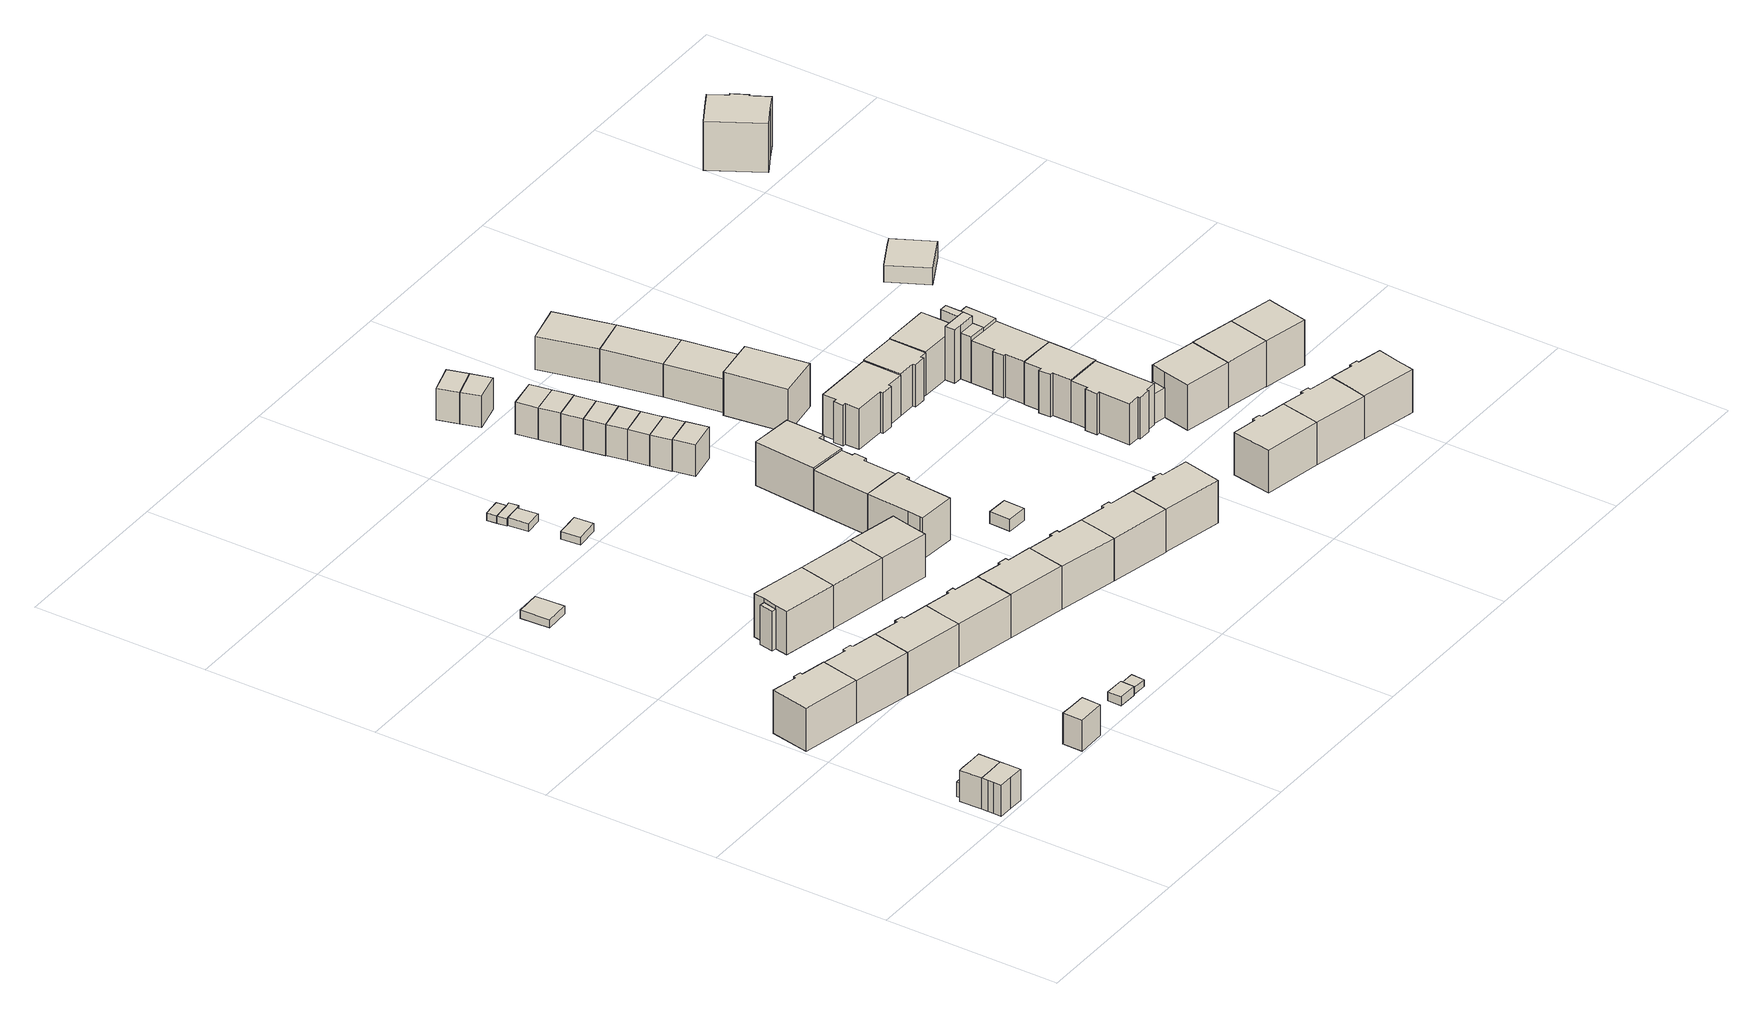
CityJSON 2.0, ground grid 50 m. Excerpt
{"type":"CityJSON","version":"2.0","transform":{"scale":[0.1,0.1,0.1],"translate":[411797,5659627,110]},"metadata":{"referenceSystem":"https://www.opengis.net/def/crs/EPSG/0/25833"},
"CityObjects":{
"building1":{"type":"Building","attributes":{"Dachtyp_tdc":"tdcGableRoof","Gemeindeschluessel":14612000,"Dachneigung":49.48,"QualitaetDacherkennung":83,"Geometrietyp2DReferenz":"3000","measuredHeight":11.73,"function":"31001_9998","roofType":"3100"},"geometry":[{"type":"Solid","lod":"1","boundaries":[[[[0,1,2,3,4,5,6,7,8]],[[9,10,11,12,13,14,15,16,17]],[[8,10,9,0]],[[7,11,10,8]],[[6,12,11,7]],[[5,13,12,6]],[[4,14,13,5]],[[3,15,14,4]],[[2,16,15,3]],[[1,17,16,2]],[[0,9,17,1]]]]}]},
"building2":{"type":"Building","attributes":{"Gemeindeschluessel":14612000,"Geometrietyp2DReferenz":"3000","function":"31001_9998","roofType":"9999"},"children":["building2-1","building2-2"]},
"building2-1":{"type":"BuildingPart","attributes":{"Dachtyp_tdc":"tdcHipAndGableRoof","Dachneigung":49.48,"QualitaetDacherkennung":80,"Geometrietyp2DReferenz":"3000","measuredHeight":11.75,"roofType":"5000"},"parents":["building2"],"geometry":[{"type":"Solid","lod":"1","boundaries":[[[[4,3,2,18,19,20,21]],[[14,22,23,24,25,16,15]],[[21,22,14,4]],[[20,23,22,21]],[[19,24,23,20]],[[18,25,24,19]],[[2,16,25,18]],[[3,15,16,2]],[[4,14,15,3]]]]}]},
"building2-2":{"type":"BuildingPart","attributes":{"Dachtyp_tdc":"tdcPolyFlatRoof","Dachneigung":2.92,"QualitaetDacherkennung":63,"Geometrietyp2DReferenz":"3000","measuredHeight":4.39,"roofType":"2100"},"parents":["building2"],"geometry":[{"type":"Solid","lod":"1","boundaries":[[[[26,27,28,29,30]],[[31,32,33,24,23]],[[30,31,23,26]],[[29,32,31,30]],[[28,33,32,29]],[[27,24,33,28]],[[26,23,24,27]]]]}]},
"building3":{"type":"Building","attributes":{"Dachtyp_tdc":"tdcPolyFlatRoof","Gemeindeschluessel":14612000,"Dachneigung":0,"QualitaetDacherkennung":73,"Geometrietyp2DReferenz":"3000","measuredHeight":4.36,"function":"31001_9998","roofType":"1000"},"geometry":[{"type":"Solid","lod":"1","boundaries":[[[[34,28,27,35]],[[36,25,24,33]],[[35,25,36,34]],[[27,24,25,35]],[[28,33,24,27]],[[34,36,33,28]]]]}]},
"building4":{"type":"Building","attributes":{"Dachtyp_tdc":"tdcHipAndGableRoof","Gemeindeschluessel":14612000,"Dachneigung":40.44,"QualitaetDacherkennung":75,"Geometrietyp2DReferenz":"3000","measuredHeight":15.5,"function":"31001_9998","roofType":"5000"},"geometry":[{"type":"Solid","lod":"1","boundaries":[[[[37,38,39,40,41,42,43,44,45]],[[46,47,48,49,50,51,52,53,54]],[[45,47,46,37]],[[44,48,47,45]],[[43,49,48,44]],[[42,50,49,43]],[[41,51,50,42]],[[40,52,51,41]],[[39,53,52,40]],[[38,54,53,39]],[[37,46,54,38]]]]}]},
"building5":{"type":"Building","attributes":{"Gemeindeschluessel":14612000,"Geometrietyp2DReferenz":"3000","function":"31001_9998","roofType":"9999"},"children":["building5-1","building5-2"]},
"building5-1":{"type":"BuildingPart","attributes":{"Dachtyp_tdc":"tdcHipAndGableRoof","Dachneigung":47.34,"QualitaetDacherkennung":83,"Geometrietyp2DReferenz":"3000","measuredHeight":11.51,"roofType":"5000"},"parents":["building5"],"geometry":[{"type":"Solid","lod":"1","boundaries":[[[[55,56,57,58,59]],[[60,61,62,63,64]],[[59,61,60,55]],[[58,62,61,59]],[[57,63,62,58]],[[56,64,63,57]],[[55,60,64,56]]]]}]},
"building5-2":{"type":"BuildingPart","attributes":{"Dachtyp_tdc":"tdcPolyFlatRoof","Dachneigung":0,"QualitaetDacherkennung":64,"Geometrietyp2DReferenz":"3000","measuredHeight":3.93,"roofType":"1000"},"parents":["building5"],"geometry":[{"type":"Solid","lod":"1","boundaries":[[[[65,66,67,68]],[[61,69,70,62]],[[68,69,61,65]],[[67,70,69,68]],[[66,62,70,67]],[[65,61,62,66]]]]}]},
"building6":{"type":"Building","attributes":{"Dachtyp_tdc":"tdcGableRoof","Gemeindeschluessel":14612000,"Dachneigung":40.75,"QualitaetDacherkennung":74,"Geometrietyp2DReferenz":"3000","measuredHeight":15.54,"function":"31001_9998","roofType":"3100"},"geometry":[{"type":"Solid","lod":"1","boundaries":[[[[71,72,73,74,75,76,77,78,79,80]],[[49,48,81,82,83,84,85,86,87,50]],[[80,48,49,71]],[[79,81,48,80]],[[78,82,81,79]],[[77,83,82,78]],[[76,84,83,77]],[[75,85,84,76]],[[74,86,85,75]],[[73,87,86,74]],[[72,50,87,73]],[[71,49,50,72]]]]}]},
"building7":{"type":"Building","attributes":{"Dachtyp_tdc":"tdcPolyFlatRoof","Gemeindeschluessel":14612000,"Dachneigung":0,"QualitaetDacherkennung":86,"Geometrietyp2DReferenz":"3000","measuredHeight":2.37,"function":"31001_9998","roofType":"1000"},"geometry":[{"type":"Solid","lod":"1","boundaries":[[[[88,89,90,91]],[[92,93,94,95]],[[91,93,92,88]],[[90,94,93,91]],[[89,95,94,90]],[[88,92,95,89]]]]}]},
"building8":{"type":"Building","attributes":{"Dachtyp_tdc":"tdcGableRoof","Gemeindeschluessel":14612000,"Dachneigung":40.91,"QualitaetDacherkennung":75,"Geometrietyp2DReferenz":"3000","measuredHeight":15.49,"function":"31001_9998","roofType":"3100"},"geometry":[{"type":"Solid","lod":"1","boundaries":[[[[96,73,97,98,99,100,101,102,103,75]],[[104,85,105,106,107,108,109,110,111,87]],[[75,85,104,96]],[[103,105,85,75]],[[102,106,105,103]],[[101,107,106,102]],[[100,108,107,101]],[[99,109,108,100]],[[98,110,109,99]],[[97,111,110,98]],[[73,87,111,97]],[[96,104,87,73]]]]}]},
"building9":{"type":"Building","attributes":{"Dachtyp_tdc":"tdcFreeFormRoof","Gemeindeschluessel":14612000,"Dachneigung":10.51,"QualitaetDacherkennung":89,"Geometrietyp2DReferenz":"3000","measuredHeight":2.83,"function":"31001_9998","roofType":"5000"},"geometry":[{"type":"Solid","lod":"1","boundaries":[[[[112,113,114,115,116]],[[117,118,119,120,121]],[[116,118,117,112]],[[115,119,118,116]],[[114,120,119,115]],[[113,121,120,114]],[[112,117,121,113]]]]}]},
"building10":{"type":"Building","attributes":{"Gemeindeschluessel":14612000,"Geometrietyp2DReferenz":"3000","function":"31001_9998","roofType":"9999"},"children":["building10-1","building10-2"]},
"building10-1":{"type":"BuildingPart","attributes":{"Dachtyp_tdc":"tdcGableRoof","Dachneigung":47.99,"QualitaetDacherkennung":44,"Geometrietyp2DReferenz":"3000","measuredHeight":12.91,"roofType":"3100"},"parents":["building10"],"geometry":[{"type":"Solid","lod":"1","boundaries":[[[[122,123,124,125]],[[126,127,128,129]],[[125,127,126,122]],[[124,128,127,125]],[[123,129,128,124]],[[122,126,129,123]]]]}]},
"building10-2":{"type":"BuildingPart","attributes":{"Dachtyp_tdc":"tdcHipAndGableRoof","Dachneigung":40.97,"QualitaetDacherkennung":74,"Geometrietyp2DReferenz":"3000","measuredHeight":15.29,"roofType":"5000"},"parents":["building10"],"geometry":[{"type":"Solid","lod":"1","boundaries":[[[[130,131,132,133,134,135,136]],[[137,138,126,129,139,140,141]],[[136,138,137,130]],[[135,126,138,136]],[[134,129,126,135]],[[133,139,129,134]],[[132,140,139,133]],[[131,141,140,132]],[[130,137,141,131]]]]}]},
"building11":{"type":"Building","attributes":{"Dachtyp_tdc":"tdcPolyFlatRoof","Gemeindeschluessel":14612000,"Dachneigung":0,"QualitaetDacherkennung":100,"Geometrietyp2DReferenz":"3000","measuredHeight":2.03,"function":"31001_9998","roofType":"1000"},"geometry":[{"type":"Solid","lod":"1","boundaries":[[[[142,143,144,145]],[[146,147,148,149]],[[145,147,146,142]],[[144,148,147,145]],[[143,149,148,144]],[[142,146,149,143]]]]}]},
"building12":{"type":"Building","attributes":{"Dachtyp_tdc":"tdcGableRoof","Gemeindeschluessel":14612000,"Dachneigung":40.7,"QualitaetDacherkennung":76,"Geometrietyp2DReferenz":"3000","measuredHeight":15.46,"function":"31001_9998","roofType":"3100"},"geometry":[{"type":"Solid","lod":"1","boundaries":[[[[150,151,99,98,97,152,153,154,155,156]],[[157,158,159,160,161,162,111,110,109,163]],[[156,158,157,150]],[[155,159,158,156]],[[154,160,159,155]],[[153,161,160,154]],[[152,162,161,153]],[[97,111,162,152]],[[98,110,111,97]],[[99,109,110,98]],[[151,163,109,99]],[[150,157,163,151]]]]}]},
"building13":{"type":"Building","attributes":{"Dachtyp_tdc":"tdcGableRoof","Gemeindeschluessel":14612000,"Dachneigung":40.64,"QualitaetDacherkennung":76,"Geometrietyp2DReferenz":"3000","measuredHeight":15.24,"function":"31001_9998","roofType":"3100"},"geometry":[{"type":"Solid","lod":"1","boundaries":[[[[164,165,132,130]],[[166,167,168,169]],[[130,167,166,164]],[[132,168,167,130]],[[165,169,168,132]],[[164,166,169,165]]]]}]},
"building14":{"type":"Building","attributes":{"Dachtyp_tdc":"tdcGableRoof","Gemeindeschluessel":14612000,"Dachneigung":40.95,"QualitaetDacherkennung":76,"Geometrietyp2DReferenz":"3000","measuredHeight":15.49,"function":"31001_9998","roofType":"3100"},"geometry":[{"type":"Solid","lod":"1","boundaries":[[[[170,171,172,173,174,175,176,177,178,179]],[[180,160,181,182,183,184,185,186,187,162]],[[179,160,180,170]],[[178,181,160,179]],[[177,182,181,178]],[[176,183,182,177]],[[175,184,183,176]],[[174,185,184,175]],[[173,186,185,174]],[[172,187,186,173]],[[171,162,187,172]],[[170,180,162,171]]]]}]},
"building15":{"type":"Building","attributes":{"Dachtyp_tdc":"tdcPolyFlatRoof","Gemeindeschluessel":14612000,"Dachneigung":0,"QualitaetDacherkennung":93,"Geometrietyp2DReferenz":"3000","measuredHeight":2.29,"function":"31001_9998","roofType":"1000"},"geometry":[{"type":"Solid","lod":"1","boundaries":[[[[188,189,190,191]],[[192,193,194,195]],[[191,193,192,188]],[[190,194,193,191]],[[189,195,194,190]],[[188,192,195,189]]]]}]},
"building16":{"type":"Building","attributes":{"Dachtyp_tdc":"tdcPolyFlatRoof","Gemeindeschluessel":14612000,"Dachneigung":0,"QualitaetDacherkennung":89,"Geometrietyp2DReferenz":"3000","measuredHeight":2.25,"function":"31001_9998","roofType":"1000"},"geometry":[{"type":"Solid","lod":"1","boundaries":[[[[196,197,198,199]],[[200,201,202,203]],[[199,201,200,196]],[[198,202,201,199]],[[197,203,202,198]],[[196,200,203,197]]]]}]},
"building17":{"type":"Building","attributes":{"Dachtyp_tdc":"tdcPolyFlatRoof","Gemeindeschluessel":14612000,"Dachneigung":3.21,"QualitaetDacherkennung":90,"Geometrietyp2DReferenz":"3000","measuredHeight":2.37,"function":"31001_9998","roofType":"2100"},"geometry":[{"type":"Solid","lod":"1","boundaries":[[[[204,205,206,207]],[[208,209,210,211]],[[207,209,208,204]],[[206,210,209,207]],[[205,211,210,206]],[[204,208,211,205]]]]}]},
"building18":{"type":"Building","attributes":{"Dachtyp_tdc":"tdcPolyFlatRoof","Gemeindeschluessel":14612000,"Dachneigung":2.86,"QualitaetDacherkennung":84,"Geometrietyp2DReferenz":"3000","measuredHeight":2.37,"function":"31001_9998","roofType":"2100"},"geometry":[{"type":"Solid","lod":"1","boundaries":[[[[196,199,212,213,204,207,214]],[[215,216,209,208,217,218,219]],[[214,216,215,196]],[[207,209,216,214]],[[204,208,209,207]],[[213,217,208,204]],[[212,218,217,213]],[[199,219,218,212]],[[196,215,219,199]]]]}]},
"building19":{"type":"Building","attributes":{"Gemeindeschluessel":14612000,"Geometrietyp2DReferenz":"3000","function":"31001_9998","roofType":"9999"},"children":["building19-1","building19-2"]},
"building19-1":{"type":"BuildingPart","attributes":{"Dachtyp_tdc":"tdcHipAndGableRoof","Dachneigung":40.27,"QualitaetDacherkennung":75,"Geometrietyp2DReferenz":"3000","measuredHeight":15.11,"roofType":"5000"},"parents":["building19"],"geometry":[{"type":"Solid","lod":"1","boundaries":[[[[165,220,164,221,222,223,224]],[[225,226,227,228,229,230,231]],[[224,226,225,165]],[[223,227,226,224]],[[222,228,227,223]],[[221,229,228,222]],[[164,230,229,221]],[[220,231,230,164]],[[165,225,231,220]]]]}]},
"building19-2":{"type":"BuildingPart","attributes":{"Dachtyp_tdc":"tdcGableRoof","Dachneigung":52.24,"QualitaetDacherkennung":58,"Geometrietyp2DReferenz":"3000","measuredHeight":9.68,"roofType":"3100"},"parents":["building19"],"geometry":[{"type":"Solid","lod":"1","boundaries":[[[[232,233,234,235]],[[236,237,228,227]],[[235,236,227,232]],[[234,237,236,235]],[[233,228,237,234]],[[232,227,228,233]]]]}]},
"building20":{"type":"Building","attributes":{"Dachtyp_tdc":"tdcGableRoof","Gemeindeschluessel":14612000,"Dachneigung":41.24,"QualitaetDacherkennung":75,"Geometrietyp2DReferenz":"3000","measuredHeight":15.51,"function":"31001_9998","roofType":"3100"},"geometry":[{"type":"Solid","lod":"1","boundaries":[[[[238,239,240,241,242,243,244,245,246,247]],[[248,249,250,251,252,253,187,254,185,255]],[[247,249,248,238]],[[246,250,249,247]],[[245,251,250,246]],[[244,252,251,245]],[[243,253,252,244]],[[242,187,253,243]],[[241,254,187,242]],[[240,185,254,241]],[[239,255,185,240]],[[238,248,255,239]]]]}]},
"building21":{"type":"Building","attributes":{"Dachtyp_tdc":"tdcHipAndGableRoof","Gemeindeschluessel":14612000,"Dachneigung":40.46,"QualitaetDacherkennung":81,"Geometrietyp2DReferenz":"3000","measuredHeight":15.06,"function":"31001_9998","roofType":"5000"},"geometry":[{"type":"Solid","lod":"1","boundaries":[[[[256,257,258,259,260,261,262,263,264,265]],[[266,267,268,269,270,271,272,273,274,275]],[[265,267,266,256]],[[264,268,267,265]],[[263,269,268,264]],[[262,270,269,263]],[[261,271,270,262]],[[260,272,271,261]],[[259,273,272,260]],[[258,274,273,259]],[[257,275,274,258]],[[256,266,275,257]]]]}]},
"building22":{"type":"Building","attributes":{"Dachtyp_tdc":"tdcGableRoof","Gemeindeschluessel":14612000,"Dachneigung":40.68,"QualitaetDacherkennung":82,"Geometrietyp2DReferenz":"3000","measuredHeight":15.09,"function":"31001_9998","roofType":"3100"},"geometry":[{"type":"Solid","lod":"1","boundaries":[[[[276,277,278,279,280,256,281,264,282,283]],[[284,285,286,268,287,266,288,289,290,291]],[[283,285,284,276]],[[282,286,285,283]],[[264,268,286,282]],[[281,287,268,264]],[[256,266,287,281]],[[280,288,266,256]],[[279,289,288,280]],[[278,290,289,279]],[[277,291,290,278]],[[276,284,291,277]]]]}]},
"building23":{"type":"Building","attributes":{"Dachtyp_tdc":"tdcGableRoof","Gemeindeschluessel":14612000,"Dachneigung":40.37,"QualitaetDacherkennung":75,"Geometrietyp2DReferenz":"3000","measuredHeight":15.46,"function":"31001_9998","roofType":"3100"},"geometry":[{"type":"Solid","lod":"1","boundaries":[[[[292,243,293,294,295,296,297,298,299,245]],[[300,251,301,302,303,304,305,306,307,253]],[[245,251,300,292]],[[299,301,251,245]],[[298,302,301,299]],[[297,303,302,298]],[[296,304,303,297]],[[295,305,304,296]],[[294,306,305,295]],[[293,307,306,294]],[[243,253,307,293]],[[292,300,253,243]]]]}]},
"building24":{"type":"Building","attributes":{"Dachtyp_tdc":"tdcFreeFormRoof","Gemeindeschluessel":14612000,"Dachneigung":38.41,"QualitaetDacherkennung":66,"Geometrietyp2DReferenz":"3000","measuredHeight":15.11,"function":"31001_9998","roofType":"5000"},"geometry":[{"type":"Solid","lod":"1","boundaries":[[[[308,309,310,311,312,313]],[[290,288,314,315,316,317]],[[313,288,290,308]],[[312,314,288,313]],[[311,315,314,312]],[[310,316,315,311]],[[309,317,316,310]],[[308,290,317,309]]]]}]},
"building25":{"type":"Building","attributes":{"Dachtyp_tdc":"tdcFreeFormRoof","Gemeindeschluessel":14612000,"Dachneigung":15.18,"QualitaetDacherkennung":79,"Geometrietyp2DReferenz":"3000","measuredHeight":3.94,"function":"31001_9998","roofType":"5000"},"geometry":[{"type":"Solid","lod":"1","boundaries":[[[[318,319,320,321]],[[322,323,324,325]],[[321,323,322,318]],[[320,324,323,321]],[[319,325,324,320]],[[318,322,325,319]]]]}]},
"building26":{"type":"Building","attributes":{"Dachtyp_tdc":"tdcHipAndGableRoof","Gemeindeschluessel":14612000,"Dachneigung":47.84,"QualitaetDacherkennung":64,"Geometrietyp2DReferenz":"3000","measuredHeight":11.7,"function":"31001_9998","roofType":"5000"},"geometry":[{"type":"Solid","lod":"1","boundaries":[[[[326,327,328,329]],[[330,331,332,333]],[[329,331,330,326]],[[328,332,331,329]],[[327,333,332,328]],[[326,330,333,327]]]]}]},
"building27":{"type":"Building","attributes":{"Dachtyp_tdc":"tdcGableRoof","Gemeindeschluessel":14612000,"Dachneigung":48.37,"QualitaetDacherkennung":73,"Geometrietyp2DReferenz":"3000","measuredHeight":11.8,"function":"31001_9998","roofType":"3100"},"geometry":[{"type":"Solid","lod":"1","boundaries":[[[[334,335,336,337]],[[338,339,340,341]],[[337,339,338,334]],[[336,340,339,337]],[[335,341,340,336]],[[334,338,341,335]]]]}]},
"building28":{"type":"Building","attributes":{"Dachtyp_tdc":"tdcGableRoof","Gemeindeschluessel":14612000,"Dachneigung":48.22,"QualitaetDacherkennung":72,"Geometrietyp2DReferenz":"3000","measuredHeight":11.71,"function":"31001_9998","roofType":"3100"},"geometry":[{"type":"Solid","lod":"1","boundaries":[[[[342,343,344,345]],[[341,346,347,338]],[[345,346,341,342]],[[344,347,346,345]],[[343,338,347,344]],[[342,341,338,343]]]]}]},
"building29":{"type":"Building","attributes":{"Dachtyp_tdc":"tdcGableRoof","Gemeindeschluessel":14612000,"Dachneigung":47.73,"QualitaetDacherkennung":73,"Geometrietyp2DReferenz":"3000","measuredHeight":11.7,"function":"31001_9998","roofType":"3100"},"geometry":[{"type":"Solid","lod":"1","boundaries":[[[[348,349,345,344]],[[350,347,346,351]],[[344,347,350,348]],[[345,346,347,344]],[[349,351,346,345]],[[348,350,351,349]]]]}]},
"building30":{"type":"Building","attributes":{"Dachtyp_tdc":"tdcGableRoof","Gemeindeschluessel":14612000,"Dachneigung":48.49,"QualitaetDacherkennung":72,"Geometrietyp2DReferenz":"3000","measuredHeight":11.84,"function":"31001_9998","roofType":"3100"},"geometry":[{"type":"Solid","lod":"1","boundaries":[[[[352,353,349,348]],[[354,355,356,357]],[[348,355,354,352]],[[349,356,355,348]],[[353,357,356,349]],[[352,354,357,353]]]]}]},
"building31":{"type":"Building","attributes":{"Dachtyp_tdc":"tdcGableRoof","Gemeindeschluessel":14612000,"Dachneigung":48.4,"QualitaetDacherkennung":71,"Geometrietyp2DReferenz":"3000","measuredHeight":11.84,"function":"31001_9998","roofType":"3100"},"geometry":[{"type":"Solid","lod":"1","boundaries":[[[[353,352,358,359]],[[357,360,361,354]],[[359,360,357,353]],[[358,361,360,359]],[[352,354,361,358]],[[353,357,354,352]]]]}]},
"building32":{"type":"Building","attributes":{"Dachtyp_tdc":"tdcGableRoof","Gemeindeschluessel":14612000,"Dachneigung":47.77,"QualitaetDacherkennung":72,"Geometrietyp2DReferenz":"3000","measuredHeight":11.82,"function":"31001_9998","roofType":"3100"},"geometry":[{"type":"Solid","lod":"1","boundaries":[[[[362,363,364,365]],[[360,366,367,361]],[[365,366,360,362]],[[364,367,366,365]],[[363,361,367,364]],[[362,360,361,363]]]]}]},
"building33":{"type":"Building","attributes":{"Gemeindeschluessel":14612000,"Dachtyp_tdc":"tdcHipAndGableRoof","Dachneigung":48.01,"QualitaetDacherkennung":71,"Geometrietyp2DReferenz":"3000","measuredHeight":11.83,"function":"31001_9998","roofType":"5000"},"geometry":[{"type":"Solid","lod":"1","boundaries":[[[[365,364,368,369]],[[366,370,371,367]],[[369,370,366,365]],[[368,371,370,369]],[[364,367,371,368]],[[365,366,367,364]]]]}]},
"building34":{"type":"Building","attributes":{"Dachtyp_tdc":"tdcHipAndGableRoof","Gemeindeschluessel":14612000,"Dachneigung":47.59,"QualitaetDacherkennung":68,"Geometrietyp2DReferenz":"3000","measuredHeight":11.78,"function":"31001_9998","roofType":"5000"},"geometry":[{"type":"Solid","lod":"1","boundaries":[[[[372,373,374,375]],[[376,377,378,379]],[[375,377,376,372]],[[374,378,377,375]],[[373,379,378,374]],[[372,376,379,373]]]]}]},
"building35":{"type":"Building","attributes":{"Dachtyp_tdc":"tdcGableRoof","Gemeindeschluessel":14612000,"Dachneigung":47.58,"QualitaetDacherkennung":68,"Geometrietyp2DReferenz":"3000","measuredHeight":11.72,"function":"31001_9998","roofType":"3100"},"geometry":[{"type":"Solid","lod":"1","boundaries":[[[[380,381,373,372]],[[382,376,379,383]],[[372,376,382,380]],[[373,379,376,372]],[[381,383,379,373]],[[380,382,383,381]]]]}]},
"building36":{"type":"Building","attributes":{"Dachtyp_tdc":"tdcHipAndGableRoof","Gemeindeschluessel":14612000,"Dachneigung":41.08,"QualitaetDacherkennung":74,"Geometrietyp2DReferenz":"3000","measuredHeight":15.44,"function":"31001_9998","roofType":"5000"},"geometry":[{"type":"Solid","lod":"1","boundaries":[[[[295,294,293,384,385,386,387,388,389,390]],[[391,392,393,394,395,396,397,398,399,400]],[[390,392,391,295]],[[389,393,392,390]],[[388,394,393,389]],[[387,395,394,388]],[[386,396,395,387]],[[385,397,396,386]],[[384,398,397,385]],[[293,399,398,384]],[[294,400,399,293]],[[295,391,400,294]]]]}]},
"building37":{"type":"Building","attributes":{"Dachtyp_tdc":"tdcHipAndGableRoof","Gemeindeschluessel":14612000,"Dachneigung":40.84,"QualitaetDacherkennung":80,"Geometrietyp2DReferenz":"3000","measuredHeight":15.16,"function":"31001_9998","roofType":"5000"},"geometry":[{"type":"Solid","lod":"1","boundaries":[[[[401,402,403,404,405,406,407,408,409,410,411,412,413]],[[414,415,416,417,418,419,420,421,422,423,424,425,426]],[[413,415,414,401]],[[412,416,415,413]],[[411,417,416,412]],[[410,418,417,411]],[[409,419,418,410]],[[408,420,419,409]],[[407,421,420,408]],[[406,422,421,407]],[[405,423,422,406]],[[404,424,423,405]],[[403,425,424,404]],[[402,426,425,403]],[[401,414,426,402]]]]}]},
"building38":{"type":"Building","attributes":{"Dachtyp_tdc":"tdcFreeFormRoof","Gemeindeschluessel":14612000,"Dachneigung":42.11,"QualitaetDacherkennung":82,"Geometrietyp2DReferenz":"3000","measuredHeight":15.7,"function":"31001_9998","roofType":"5000"},"geometry":[{"type":"Solid","lod":"1","boundaries":[[[[427,428,429,430,431]],[[432,433,434,435,436]],[[431,433,432,427]],[[430,434,433,431]],[[429,435,434,430]],[[428,436,435,429]],[[427,432,436,428]]]]}]},
"building39":{"type":"Building","attributes":{"Dachtyp_tdc":"tdcGableRoof","Gemeindeschluessel":14612000,"Dachneigung":40.79,"QualitaetDacherkennung":83,"Geometrietyp2DReferenz":"3000","measuredHeight":12.43,"function":"31001_9998","roofType":"3100"},"geometry":[{"type":"Solid","lod":"1","boundaries":[[[[437,438,439,440]],[[441,434,433,442]],[[440,434,441,437]],[[439,433,434,440]],[[438,442,433,439]],[[437,441,442,438]]]]}]},
"building40":{"type":"Building","attributes":{"Dachtyp_tdc":"tdcGableRoof","Gemeindeschluessel":14612000,"Dachneigung":40.87,"QualitaetDacherkennung":84,"Geometrietyp2DReferenz":"3000","measuredHeight":12.42,"function":"31001_9998","roofType":"3100"},"geometry":[{"type":"Solid","lod":"1","boundaries":[[[[443,444,438,437]],[[445,441,442,446]],[[437,441,445,443]],[[438,442,441,437]],[[444,446,442,438]],[[443,445,446,444]]]]}]},
"building41":{"type":"Building","attributes":{"Dachtyp_tdc":"tdcFreeFormRoof","Gemeindeschluessel":14612000,"Dachneigung":40.82,"QualitaetDacherkennung":80,"Geometrietyp2DReferenz":"3000","measuredHeight":12.43,"function":"31001_9998","roofType":"5000"},"geometry":[{"type":"Solid","lod":"1","boundaries":[[[[444,443,447,448,449]],[[446,450,451,452,445]],[[449,450,446,444]],[[448,451,450,449]],[[447,452,451,448]],[[443,445,452,447]],[[444,446,445,443]]]]}]},
"building42":{"type":"Building","attributes":{"Dachtyp_tdc":"tdcHipAndGableRoof","Gemeindeschluessel":14612000,"Dachneigung":41.42,"QualitaetDacherkennung":71,"Geometrietyp2DReferenz":"3000","measuredHeight":15.6,"function":"31001_9998","roofType":"5000"},"geometry":[{"type":"Solid","lod":"1","boundaries":[[[[453,454,455,456,457,458,459,460,461]],[[462,463,464,465,466,467,468,469,470]],[[461,463,462,453]],[[460,464,463,461]],[[459,465,464,460]],[[458,466,465,459]],[[457,467,466,458]],[[456,468,467,457]],[[455,469,468,456]],[[454,470,469,455]],[[453,462,470,454]]]]}]},
"building43":{"type":"Building","attributes":{"Dachtyp_tdc":"tdcGableRoof","Gemeindeschluessel":14612000,"Dachneigung":40.33,"QualitaetDacherkennung":86,"Geometrietyp2DReferenz":"3000","measuredHeight":15.15,"function":"31001_9998","roofType":"3100"},"geometry":[{"type":"Solid","lod":"1","boundaries":[[[[471,472,473,474,475,476,477,478,479,480]],[[481,482,483,414,484,425,485,486,487,488]],[[480,482,481,471]],[[479,483,482,480]],[[478,414,483,479]],[[477,484,414,478]],[[476,425,484,477]],[[475,485,425,476]],[[474,486,485,475]],[[473,487,486,474]],[[472,488,487,473]],[[471,481,488,472]]]]}]},
"building44":{"type":"Building","attributes":{"Gemeindeschluessel":14612000,"Geometrietyp2DReferenz":"3000","function":"31001_9998","roofType":"9999"},"children":["building44-1","building44-2"]},
"building44-1":{"type":"BuildingPart","attributes":{"Dachtyp_tdc":"tdcHipAndGableRoof","Dachneigung":42.06,"QualitaetDacherkennung":87,"Geometrietyp2DReferenz":"3000","measuredHeight":15.28,"roofType":"5000"},"parents":["building44"],"geometry":[{"type":"Solid","lod":"1","boundaries":[[[[489,490,491,492,493,494,495,496,497,498,499,500,501,502,503,504]],[[505,506,507,508,509,510,511,512,513,514,515,516,517,518,519,520]],[[504,506,505,489]],[[503,507,506,504]],[[502,508,507,503]],[[501,509,508,502]],[[500,510,509,501]],[[499,511,510,500]],[[498,512,511,499]],[[497,513,512,498]],[[496,514,513,497]],[[495,515,514,496]],[[494,516,515,495]],[[493,517,516,494]],[[492,518,517,493]],[[491,519,518,492]],[[490,520,519,491]],[[489,505,520,490]]]]}]},
"building44-2":{"type":"BuildingPart","attributes":{"Dachtyp_tdc":"tdcFreeFormRoof","Dachneigung":44.96,"QualitaetDacherkennung":18,"Geometrietyp2DReferenz":"3000","measuredHeight":10.71,"roofType":"5000"},"parents":["building44"],"geometry":[{"type":"Solid","lod":"1","boundaries":[[[[521,522,523,524,523,525]],[[526,527,528,511,528,510]],[[525,527,526,521]],[[523,528,527,525]],[[522,510,528,523]],[[521,526,510,522]]]]}]},
"building45":{"type":"Building","attributes":{"Gemeindeschluessel":14612000,"Geometrietyp2DReferenz":"3000","function":"31001_9998","roofType":"9999"},"children":["building45-1","building45-2"]},
"building45-1":{"type":"BuildingPart","attributes":{"Dachtyp_tdc":"tdcGableRoof","Dachneigung":41.91,"QualitaetDacherkennung":86,"Geometrietyp2DReferenz":"3000","measuredHeight":15.36,"roofType":"3100"},"parents":["building45"],"geometry":[{"type":"Solid","lod":"1","boundaries":[[[[529,530,531,532,533,534,535,536,537,538,539,540]],[[541,542,543,544,545,546,547,548,549,550,551,552]],[[540,541,552,529]],[[539,542,541,540]],[[538,543,542,539]],[[537,544,543,538]],[[536,545,544,537]],[[535,546,545,536]],[[534,547,546,535]],[[533,548,547,534]],[[532,549,548,533]],[[531,550,549,532]],[[530,551,550,531]],[[529,552,551,530]]]]}]},
"building45-2":{"type":"BuildingPart","attributes":{"Dachtyp_tdc":"tdcPolyFlatRoof","Dachneigung":5.66,"QualitaetDacherkennung":44,"Geometrietyp2DReferenz":"3000","measuredHeight":10.09,"roofType":"2100"},"parents":["building45"],"geometry":[{"type":"Solid","lod":"1","boundaries":[[[[553,554,555,556]],[[552,557,558,541]],[[555,557,552,556]],[[554,558,557,555]],[[553,541,558,554]],[[556,552,541,553]]]]}]},
"building46":{"type":"Building","attributes":{"Dachtyp_tdc":"tdcGableRoof","Gemeindeschluessel":14612000,"Dachneigung":39.66,"QualitaetDacherkennung":75,"Geometrietyp2DReferenz":"3000","measuredHeight":15.53,"function":"31001_9998","roofType":"3100"},"geometry":[{"type":"Solid","lod":"1","boundaries":[[[[559,560,460,561,458,562,563,564,565,566]],[[567,568,569,570,571,572,466,573,464,574]],[[566,568,567,559]],[[565,569,568,566]],[[564,570,569,565]],[[563,571,570,564]],[[562,572,571,563]],[[458,466,572,562]],[[561,573,466,458]],[[460,464,573,561]],[[560,574,464,460]],[[559,567,574,560]]]]}]},
"building47":{"type":"Building","attributes":{"Gemeindeschluessel":14612000,"Geometrietyp2DReferenz":"3000","function":"31001_9998","roofType":"9999"},"children":["building47-1","building47-2","building47-3","building47-4","building47-5"]},
"building47-1":{"type":"BuildingPart","attributes":{"Dachtyp_tdc":"tdcPolyFlatRoof","Dachneigung":0,"QualitaetDacherkennung":72,"Geometrietyp2DReferenz":"3000","measuredHeight":15.8,"roofType":"1000"},"parents":["building47"],"geometry":[{"type":"Solid","lod":"1","boundaries":[[[[575,576,577,578,579]],[[580,581,582,583,584]],[[579,581,580,575]],[[578,582,581,579]],[[577,583,582,578]],[[576,584,583,577]],[[575,580,584,576]]]]}]},
"building47-2":{"type":"BuildingPart","attributes":{"Dachtyp_tdc":"tdcGableRoof","Dachneigung":41.34,"QualitaetDacherkennung":48,"Geometrietyp2DReferenz":"3000","measuredHeight":15.27,"roofType":"3100"},"parents":["building47"],"geometry":[{"type":"Solid","lod":"1","boundaries":[[[[585,586,587,588,589,590]],[[591,592,593,581,594,595]],[[590,592,591,585]],[[589,593,592,590]],[[588,581,593,589]],[[587,594,581,588]],[[586,595,594,587]],[[585,591,595,586]]]]}]},
"building47-3":{"type":"BuildingPart","attributes":{"Dachtyp_tdc":"tdcPolyFlatRoof","Dachneigung":0,"QualitaetDacherkennung":92,"Geometrietyp2DReferenz":"3000","measuredHeight":15.79,"roofType":"1000"},"parents":["building47"],"geometry":[{"type":"Solid","lod":"1","boundaries":[[[[596,597,578,598,599]],[[592,600,601,582,593]],[[599,600,592,596]],[[598,601,600,599]],[[578,582,601,598]],[[597,593,582,578]],[[596,592,593,597]]]]}]},
"building47-4":{"type":"BuildingPart","attributes":{"Dachtyp_tdc":"tdcPolyFlatRoof","Dachneigung":26.74,"QualitaetDacherkennung":46,"Geometrietyp2DReferenz":"3000","measuredHeight":14.76,"roofType":"2100"},"parents":["building47"],"geometry":[{"type":"Solid","lod":"1","boundaries":[[[[602,603,604,605]],[[606,607,601,608]],[[605,607,606,602]],[[604,601,607,605]],[[603,608,601,604]],[[602,606,608,603]]]]}]},
"building47-5":{"type":"BuildingPart","attributes":{"Dachtyp_tdc":"tdcPolyFlatRoof","Dachneigung":30.2,"QualitaetDacherkennung":66,"Geometrietyp2DReferenz":"3000","measuredHeight":15.11,"roofType":"2100"},"parents":["building47"],"geometry":[{"type":"Solid","lod":"1","boundaries":[[[[609,610,611,612]],[[584,583,607,613]],[[612,583,584,609]],[[611,607,583,612]],[[610,613,607,611]],[[609,584,613,610]]]]}]},
"building48":{"type":"Building","attributes":{"Gemeindeschluessel":14612000,"Geometrietyp2DReferenz":"3000","function":"31001_9998","roofType":"9999"},"children":["building48-1","building48-2"]},
"building48-1":{"type":"BuildingPart","attributes":{"Dachtyp_tdc":"tdcPolyFlatRoof","Dachneigung":34.99,"QualitaetDacherkennung":43,"Geometrietyp2DReferenz":"3000","measuredHeight":10.65,"roofType":"2100"},"parents":["building48"],"geometry":[{"type":"Solid","lod":"1","boundaries":[[[[614,615,616,617]],[[618,619,620,621]],[[617,619,618,614]],[[616,620,619,617]],[[615,621,620,616]],[[614,618,621,615]]]]}]},
"building48-2":{"type":"BuildingPart","attributes":{"Dachtyp_tdc":"tdcGableRoof","Dachneigung":41.67,"QualitaetDacherkennung":91,"Geometrietyp2DReferenz":"3000","measuredHeight":15.27,"roofType":"3100"},"parents":["building48"],"geometry":[{"type":"Solid","lod":"1","boundaries":[[[[622,623,624,625,626,627,628,629,630,631,632,633]],[[634,635,636,613,637,606,620,619,638,639,640,641]],[[633,635,634,622]],[[632,636,635,633]],[[631,613,636,632]],[[630,637,613,631]],[[629,606,637,630]],[[628,620,606,629]],[[627,619,620,628]],[[626,638,619,627]],[[625,639,638,626]],[[624,640,639,625]],[[623,641,640,624]],[[622,634,641,623]]]]}]},
"building49":{"type":"Building","attributes":{"Gemeindeschluessel":14612000,"Geometrietyp2DReferenz":"3000","function":"31001_9998","roofType":"9999"},"children":["building49-1","building49-2"]},
"building49-1":{"type":"BuildingPart","attributes":{"Dachtyp_tdc":"tdcHipAndGableRoof","Dachneigung":40.63,"QualitaetDacherkennung":71,"Geometrietyp2DReferenz":"3000","measuredHeight":16.22,"roofType":"5000"},"parents":["building49"],"geometry":[{"type":"Solid","lod":"1","boundaries":[[[[642,643,644,645,646,647,648]],[[649,650,651,652,653,654,655]],[[648,650,649,642]],[[647,651,650,648]],[[646,652,651,647]],[[645,653,652,646]],[[644,654,653,645]],[[643,655,654,644]],[[642,649,655,643]]]]}]},
"building49-2":{"type":"BuildingPart","attributes":{"Dachtyp_tdc":"tdcGableRoof","Dachneigung":43.14,"QualitaetDacherkennung":64,"Geometrietyp2DReferenz":"3000","measuredHeight":9.71,"roofType":"3100"},"parents":["building49"],"geometry":[{"type":"Solid","lod":"1","boundaries":[[[[656,657,658,659]],[[660,661,652,651]],[[659,660,651,656]],[[658,661,660,659]],[[657,652,661,658]],[[656,651,652,657]]]]}]},
"building50":{"type":"Building","attributes":{"Dachtyp_tdc":"tdcGableRoof","Gemeindeschluessel":14612000,"Dachneigung":40.15,"QualitaetDacherkennung":75,"Geometrietyp2DReferenz":"3000","measuredHeight":15.59,"function":"31001_9998","roofType":"3100"},"geometry":[{"type":"Solid","lod":"1","boundaries":[[[[662,663,664,665,666,667,668,669,670,671]],[[672,673,674,675,676,677,572,571,570,678]],[[671,673,672,662]],[[670,674,673,671]],[[669,675,674,670]],[[668,676,675,669]],[[667,677,676,668]],[[666,572,677,667]],[[665,571,572,666]],[[664,570,571,665]],[[663,678,570,664]],[[662,672,678,663]]]]}]},
"building51":{"type":"Building","attributes":{"Dachtyp_tdc":"tdcGableRoof","Gemeindeschluessel":14612000,"Dachneigung":40.77,"QualitaetDacherkennung":75,"Geometrietyp2DReferenz":"3000","measuredHeight":16.05,"function":"31001_9998","roofType":"3100"},"geometry":[{"type":"Solid","lod":"1","boundaries":[[[[679,680,681,682]],[[683,684,685,686]],[[682,684,683,679]],[[681,685,684,682]],[[680,686,685,681]],[[679,683,686,680]]]]}]},
"building52":{"type":"Building","attributes":{"Gemeindeschluessel":14612000,"Geometrietyp2DReferenz":"3000","function":"31001_9998","roofType":"9999"},"children":["building52-1","building52-2"]},
"building52-1":{"type":"BuildingPart","attributes":{"Dachtyp_tdc":"tdcHipAndGableRoof","Dachneigung":40.2,"QualitaetDacherkennung":75,"Geometrietyp2DReferenz":"3000","measuredHeight":16.13,"roofType":"5000"},"parents":["building52"],"geometry":[{"type":"Solid","lod":"1","boundaries":[[[[682,687,681,688,689,690,691]],[[692,693,694,695,696,697,698]],[[691,693,692,682]],[[690,694,693,691]],[[689,695,694,690]],[[688,696,695,689]],[[681,697,696,688]],[[687,698,697,681]],[[682,692,698,687]]]]}]},
"building52-2":{"type":"BuildingPart","attributes":{"Dachtyp_tdc":"tdcGableRoof","Dachneigung":47.05,"QualitaetDacherkennung":60,"Geometrietyp2DReferenz":"3000","measuredHeight":10.06,"roofType":"3100"},"parents":["building52"],"geometry":[{"type":"Solid","lod":"1","boundaries":[[[[699,700,701,702]],[[695,694,703,704]],[[701,694,695,702]],[[700,703,694,701]],[[699,704,703,700]],[[702,695,704,699]]]]}]},
"building53":{"type":"Building","attributes":{"Dachtyp_tdc":"tdcHipRoof","Gemeindeschluessel":14612000,"Dachneigung":33.07,"QualitaetDacherkennung":67,"Geometrietyp2DReferenz":"3000","measuredHeight":7.08,"function":"31001_9998","roofType":"3200"},"geometry":[{"type":"Solid","lod":"1","boundaries":[[[[705,706,707,708,709,710]],[[711,712,713,714,715,716]],[[710,712,711,705]],[[709,713,712,710]],[[708,714,713,709]],[[707,715,714,708]],[[706,716,715,707]],[[705,711,716,706]]]]}]},
"building54":{"type":"Building","attributes":{"Dachtyp_tdc":"tdcGableRoof","Gemeindeschluessel":14612000,"Dachneigung":43.81,"QualitaetDacherkennung":70,"Geometrietyp2DReferenz":"3000","measuredHeight":17.66,"function":"31001_9998","roofType":"3100"},"geometry":[{"type":"Solid","lod":"1","boundaries":[[[[717,718,719,720,721,722,723,724,725,726]],[[727,728,729,730,731,732,733,734,735,736]],[[726,728,727,717]],[[725,729,728,726]],[[724,730,729,725]],[[723,731,730,724]],[[722,732,731,723]],[[721,733,732,722]],[[720,734,733,721]],[[719,735,734,720]],[[718,736,735,719]],[[717,727,736,718]]]]}]}
},
"vertices":[
[114,9,103],[114,49,103],[113,69,103],[70,68,103],[29,68,103],[29,49,103],[29,33,103],[28,10,103],[71,10,103],[114,9,11],[71,10,11],[28,10,11],[29,33,11],[29,49,11],[29,68,11],[70,68,11],[113,69,11],[114,49,11],
[113,132,103],[88,132,103],[43,132,103],[28,132,103],[28,132,11],[43,132,11],[88,132,11],[113,132,11],
[43,132,54],[88,132,54],[88,145,54],[88,150,54],[42,150,54],[42,150,11],[88,150,11],[88,145,11],
[113,145,54],[113,132,54],[113,145,11],
[128,666,137],[106,670,137],[104,663,137],[29,679,137],[6,568,137],[176,532,137],[187,587,137],[199,643,137],[126,658,137],[128,666,9],[126,658,9],[199,643,9],[187,587,9],[176,532,9],[6,568,9],[29,679,9],[104,663,9],[106,670,9],
[380,60,100],[379,2,100],[461,3,100],[463,58,100],[413,59,100],[380,60,9],[413,59,9],[463,58,9],[461,3,9],[379,2,9],
[413,59,48],[463,58,48],[463,79,48],[414,81,48],[414,81,9],[463,79,9],
[187,587,136],[176,532,136],[348,495,136],[360,550,136],[372,606,136],[297,622,136],[298,630,136],[273,635,136],[271,627,136],[199,643,136],[271,627,9],[273,635,9],[298,630,9],[297,622,9],[372,606,9],[360,550,9],[348,495,9],
[188,1396,30],[184,1480,30],[113,1477,30],[117,1394,30],[188,1396,6],[117,1394,6],[113,1477,6],[184,1480,6],
[360,551,136],[522,459,136],[533,515,136],[545,570,136],[470,585,136],[471,593,136],[448,598,136],[447,590,136],[360,551,9],[447,590,9],[448,598,9],[471,593,9],[470,585,9],[545,570,9],[533,515,9],[522,459,9],
[599,33,34],[655,32,34],[656,69,34],[656,72,34],[600,73,34],[599,33,8],[600,73,8],[656,72,8],[656,69,8],[655,32,8],
[341,877,126],[350,917,126],[336,920,126],[328,879,126],[341,877,9],[328,879,9],[336,920,9],[350,917,9],
[492,808,138],[503,861,138],[515,916,138],[356,950,138],[350,917,138],[341,877,138],[334,841,138],[492,808,9],[334,841,9],[356,950,9],[515,916,9],[503,861,9],
[655,32,31],[697,30,31],[699,68,31],[656,69,31],[655,32,11],[656,69,11],[699,68,11],[697,30,11],
[623,561,136],[621,554,136],[698,422,136],[709,477,136],[720,533,136],[643,549,136],[645,557,136],[623,561,9],[645,557,9],[643,549,9],[720,533,9],[709,477,9],[698,422,9],[621,554,9],
[658,773,138],[681,882,138],[658,773,10],[492,808,10],[515,916,10],[681,882,10],
[709,478,137],[698,422,137],[871,386,137],[882,441,137],[894,496,137],[822,510,137],[823,519,137],[798,524,137],[796,517,137],[720,533,137],[709,478,9],[796,517,9],[798,524,9],[823,519,9],[822,510,9],[894,496,9],[882,441,9],[871,386,9],
[460,1528,31],[528,1534,31],[524,1589,31],[455,1583,31],[460,1528,8],[455,1583,8],[524,1589,8],[528,1534,8],
[437,1727,28],[443,1669,28],[492,1674,28],[486,1732,28],[437,1727,5],[486,1732,5],[492,1674,5],[443,1669,5],
[480,1759,28],[477,1787,28],[426,1782,28],[429,1754,28],[480,1759,6],[429,1754,6],[426,1782,6],[477,1787,6],
[496,1733,28],[493,1761,28],[432,1726,28],[437,1727,6],[432,1726,6],[493,1761,6],[496,1733,6],[486,1732,6],
[669,826,138],[803,742,138],[816,805,138],[824,842,138],[826,851,138],[681,882,11],[826,851,11],[824,842,11],[816,805,11],[803,742,11],[658,773,11],[669,826,11],
[824,842,94],[816,805,94],[861,795,94],[865,833,94],[865,833,11],[861,795,11],
[972,487,136],[971,480,136],[894,496,136],[883,441,136],[871,386,136],[1045,347,136],[1057,403,136],[1068,458,136],[994,474,136],[996,482,136],[972,487,9],[996,482,9],[994,474,9],[1068,458,9],[1057,403,9],[1045,347,9],[883,441,9],[971,480,9],
[876,959,136],[865,833,136],[861,795,136],[861,788,136],[971,779,136],[983,914,136],[992,913,136],[995,948,136],[987,949,136],[930,954,136],[876,959,13],[930,954,13],[987,949,13],[995,948,13],[992,913,13],[983,914,13],[971,779,13],[861,788,13],[861,795,13],[865,833,13],
[1007,1083,136],[997,1083,136],[1000,1117,136],[945,1122,136],[891,1127,136],[931,954,136],[993,1048,136],[1003,1047,136],[1007,1083,13],[1003,1047,13],[993,1048,13],[931,954,13],[891,1127,13],[945,1122,13],[1000,1117,13],[997,1083,13],
[1057,404,136],[1220,310,136],[1232,367,136],[1243,422,136],[1169,437,136],[1170,445,136],[1146,450,136],[1144,442,136],[1057,404,9],[1144,442,9],[1146,450,9],[1170,445,9],[1169,437,9],[1243,422,9],[1232,367,9],[1220,310,9],
[1000,1117,142],[1007,1187,142],[1025,1186,142],[1029,1297,142],[908,1309,142],[891,1127,142],[908,1309,13],[1029,1297,13],[1025,1186,13],[1007,1187,13],
[1082,677,48],[1142,674,48],[1144,734,48],[1084,737,48],[1082,677,13],[1084,737,13],[1144,734,13],[1142,674,13],
[937,1533,102],[853,1518,102],[865,1456,102],[949,1472,102],[937,1533,9],[949,1472,9],[865,1456,9],[853,1518,9],
[927,1592,101],[842,1576,101],[853,1518,101],[937,1533,101],[927,1592,8],[937,1533,8],[853,1518,8],[842,1576,8],
[842,1576,100],[927,1592,100],[916,1651,100],[832,1635,100],[832,1635,8],[916,1651,8],
[906,1709,100],[822,1692,100],[906,1709,8],[822,1692,8],
[895,1768,100],[811,1751,100],[895,1768,7],[906,1709,7],[822,1692,7],[811,1751,7],
[885,1827,100],[801,1811,100],[801,1811,7],[885,1827,7],
[801,1811,101],[885,1827,101],[875,1885,101],[790,1870,101],[790,1870,7],[875,1885,7],
[864,1945,101],[780,1930,101],[780,1930,7],[864,1945,7],
[824,2093,100],[742,2068,100],[758,2014,100],[840,2035,100],[824,2093,7],[840,2035,7],[758,2014,7],[742,2068,7],
[807,2151,100],[725,2127,100],[807,2151,7],[725,2127,7],
[1397,273,136],[1421,381,136],[1421,384,136],[1343,400,136],[1345,409,136],[1321,414,136],[1319,406,136],[1243,422,10],[1319,406,10],[1321,414,10],[1345,409,10],[1343,400,10],[1421,384,10],[1421,381,10],[1397,273,10],[1220,310,10],[1232,367,10],
[1358,1179,133],[1359,1234,133],[1360,1289,133],[1182,1292,133],[1182,1253,133],[1171,1253,133],[1171,1224,133],[1180,1224,133],[1180,1183,133],[1270,1181,133],[1270,1173,133],[1305,1172,133],[1306,1180,133],[1358,1179,12],[1306,1180,12],[1305,1172,12],[1270,1173,12],[1270,1181,12],[1180,1183,12],[1180,1224,12],[1171,1224,12],[1171,1253,12],[1182,1253,12],[1182,1292,12],[1360,1289,12],[1359,1234,12],
[1125,1546,138],[1148,1371,138],[1273,1389,138],[1248,1564,138],[1135,1548,138],[1125,1546,10],[1135,1548,10],[1248,1564,10],[1273,1389,10],[1148,1371,10],
[1222,1733,109],[1110,1713,109],[1135,1548,109],[1248,1564,109],[1222,1733,10],[1110,1713,10],
[1189,1902,109],[1078,1878,109],[1189,1902,10],[1078,1878,10],
[1150,2068,109],[1095,2055,109],[1038,2042,109],[1038,2042,10],[1095,2055,10],[1150,2068,10],
[1685,341,141],[1662,345,141],[1660,338,141],[1589,351,141],[1568,237,141],[1737,206,141],[1747,260,141],[1759,319,141],[1684,333,141],[1685,341,15],[1684,333,15],[1759,319,15],[1747,260,15],[1737,206,15],[1568,237,15],[1589,351,15],[1660,338,15],[1662,345,15],
[1447,1170,137],[1447,1178,137],[1469,1178,137],[1470,1231,137],[1471,1286,137],[1360,1289,137],[1359,1233,137],[1358,1179,137],[1411,1179,137],[1411,1170,137],[1447,1170,12],[1411,1170,12],[1411,1179,12],[1359,1233,12],[1471,1286,12],[1470,1231,12],[1469,1178,12],[1447,1178,12],
[1556,767,133],[1555,732,133],[1565,732,133],[1562,641,133],[1598,640,133],[1598,634,133],[1636,633,133],[1636,639,133],[1669,639,133],[1669,641,133],[1670,684,133],[1672,771,133],[1673,814,133],[1619,815,133],[1567,816,133],[1565,766,133],[1556,767,11],[1565,766,11],[1567,816,11],[1619,815,11],[1673,814,11],[1672,771,11],[1670,684,11],[1669,641,11],[1669,639,11],[1636,639,11],[1636,633,11],[1598,634,11],[1598,640,11],[1562,641,11],[1565,732,11],[1555,732,11],
[1689,771,96],[1672,771,96],[1671,718,96],[1670,684,96],[1688,718,96],[1689,771,11],[1688,718,11],[1671,718,11],
[1675,909,136],[1676,952,136],[1622,954,136],[1570,955,136],[1569,905,136],[1559,905,136],[1559,870,136],[1568,870,136],[1567,816,136],[1619,815,136],[1673,814,136],[1674,856,136],[1674,856,10],[1673,814,10],[1619,815,10],[1567,816,10],[1568,870,10],[1559,870,10],[1559,905,10],[1569,905,10],[1570,955,10],[1622,954,10],[1676,952,10],[1675,909,10],
[1674,856,110],[1691,856,110],[1692,909,110],[1675,909,110],[1692,909,10],[1691,856,10],
[1827,312,141],[1826,305,141],[1747,258,141],[1896,171,141],[1908,223,141],[1921,284,141],[1849,299,141],[1851,307,141],[1827,312,15],[1851,307,15],[1849,299,15],[1921,284,15],[1908,223,15],[1896,171,15],[1747,258,15],[1826,305,15],
[1552,1148,169],[1577,1147,169],[1628,1146,169],[1629,1174,169],[1552,1176,169],[1552,1148,11],[1552,1176,11],[1629,1174,11],[1628,1146,11],[1577,1147,11],
[1609,1283,139],[1471,1286,139],[1469,1178,139],[1552,1176,139],[1606,1175,139],[1608,1226,139],[1609,1283,11],[1608,1226,11],[1606,1175,11],[1469,1178,11],[1471,1286,11],
[1608,1226,169],[1606,1175,169],[1629,1201,169],[1630,1225,169],[1630,1225,11],[1629,1201,11],
[1680,1111,145],[1683,1200,145],[1629,1201,145],[1628,1113,145],[1680,1111,11],[1628,1113,11],[1683,1200,11],
[1577,1147,147],[1576,1115,147],[1628,1113,147],[1628,1146,147],[1576,1115,11],
[1693,996,111],[1695,1047,111],[1679,1047,111],[1677,996,111],[1693,996,11],[1677,996,11],[1679,1047,11],[1695,1047,11],
[1564,1012,137],[1571,1011,137],[1570,955,137],[1622,954,137],[1676,952,137],[1677,996,137],[1679,1047,137],[1680,1111,137],[1627,1113,137],[1576,1115,137],[1575,1045,137],[1565,1045,137],[1564,1012,11],[1565,1045,11],[1575,1045,11],[1627,1113,11],[1676,952,11],[1622,954,11],[1570,955,11],[1571,1011,11],
[1827,526,148],[1840,586,148],[1853,647,148],[1717,676,148],[1717,673,148],[1708,633,148],[1691,555,148],[1827,526,13],[1691,555,13],[1708,633,13],[1717,673,13],[1717,676,13],[1853,647,13],[1840,586,13],
[1708,633,100],[1717,673,100],[1670,684,100],[1669,641,100],[1669,641,13],[1670,684,13],
[1990,276,142],[1988,269,142],[1921,284,142],[1908,223,142],[1896,171,142],[2058,136,142],[2069,188,142],[2083,249,142],[2013,264,142],[2014,271,142],[1990,276,15],[2014,271,15],[2013,264,15],[2083,249,15],[2069,188,15],[2058,136,15],[1988,269,15],
[1853,647,149],[1827,526,149],[1956,498,149],[1982,619,149],[1853,647,15],[1982,619,15],[1956,498,15],[1827,526,15],
[1969,559,149],[2085,471,149],[2095,517,149],[2104,561,149],[2111,591,149],[1982,619,14],[2111,591,14],[2104,561,14],[2095,517,14],[2085,471,14],[1956,498,14],[1969,559,14],
[2131,509,102],[2140,553,102],[2104,561,102],[2095,517,102],[2140,553,14],[2131,509,14],
[1933,1592,60],[1908,1580,60],[1853,1551,60],[1828,1538,60],[1884,1431,60],[1989,1485,60],[1933,1592,10],[1989,1485,10],[1884,1431,10],[1828,1538,10],[1853,1551,10],[1908,1580,10],
[2052,2210,154],[1996,2178,154],[2076,2038,154],[2132,2070,154],[2179,2096,154],[2152,2145,154],[2156,2147,154],[2133,2190,154],[2128,2187,154],[2099,2236,154],[2052,2210,9],[2099,2236,9],[2128,2187,9],[2133,2190,9],[2156,2147,9],[2152,2145,9],[2179,2096,9],[2132,2070,9],[2076,2038,9],[1996,2178,9]
]}
